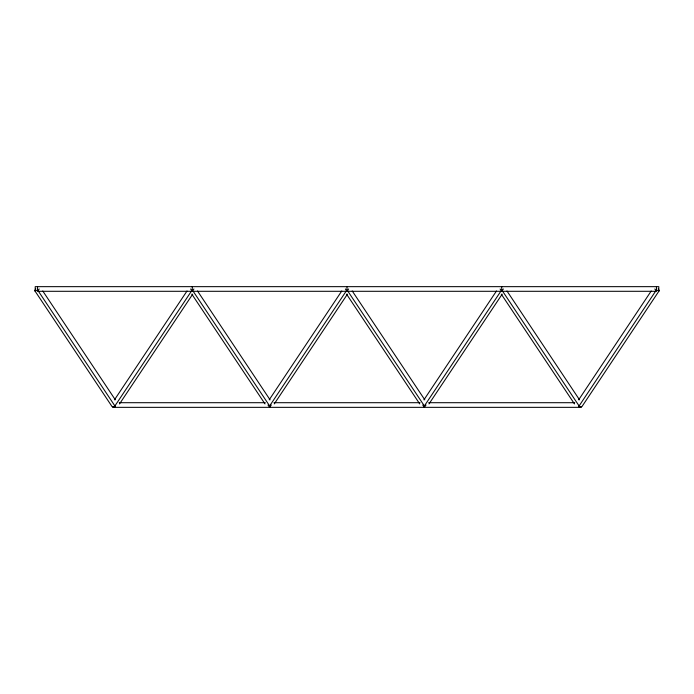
<?xml version="1.0" encoding="UTF-8"?>
<svg xmlns="http://www.w3.org/2000/svg" width="694" height="694" viewBox="0 0 694 694"><rect width="100%" height="100%" fill="white"/><g stroke="black" fill="none" stroke-linecap="round" stroke-linejoin="round"><path stroke-width="1.04" d="M114.467 399.831L187.033 290.986M114.458 406.615L191.822 290.569L190.624 288.973M119.533 403.917L192.706 294.169M269.194 399.831L341.769 290.986M274.269 403.917L347.434 294.169M423.93 399.831L496.496 290.986M429.005 403.917L502.17 294.169M578.666 399.831L651.232 290.986M659.3 290.569L656.021 290.569L578.649 406.615L581.936 406.615L659.3 290.569L658.103 288.973M34.7 290.569L37.979 290.569L115.351 406.615L112.064 406.615L34.7 290.569L35.897 288.973M37.979 290.569L39.176 288.973M193.912 288.973L192.715 290.569L270.079 406.615L271.276 405.027M348.64 288.973L347.451 290.569L424.815 406.615L426.003 405.027M503.376 288.973L502.178 290.569L579.542 406.615M119.229 402.702L265.308 402.702M273.965 402.702L420.035 402.702M428.692 402.702L574.771 402.702M112.584 407.343L581.416 407.343M654.824 288.973L656.021 290.569M500.088 288.973L501.285 290.569L423.921 406.615L422.724 405.027M345.36 288.973L346.549 290.569L269.185 406.615L267.997 405.027M506.967 290.986L579.533 399.831M501.294 294.169L574.467 403.917M352.231 290.986L424.806 399.831M346.566 294.169L419.731 403.917M197.504 290.986L270.07 399.831M191.83 294.169L264.995 403.917M42.768 290.986L115.334 399.831M658.788 291.298L658.788 286.657L35.212 286.657L35.212 291.298M656.463 286.657L656.463 291.298L37.537 291.298L37.537 286.657M501.736 286.657L501.736 291.298M424.364 405.487L424.364 407.343M347 286.657L347 291.298M269.636 405.487L269.636 407.343M192.264 286.657L192.264 291.298"/></g></svg>
